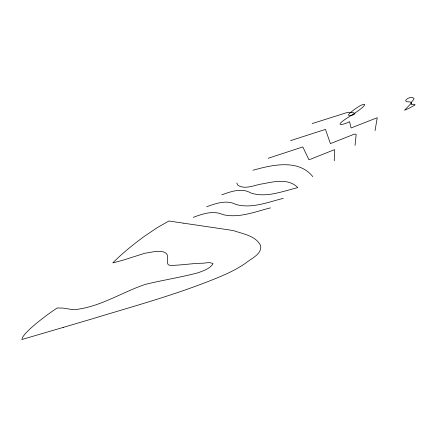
<?xml version="1.0" encoding="UTF-8"?>
<svg xmlns="http://www.w3.org/2000/svg" width="437" height="437" viewBox="0 0 437 437"><rect width="100%" height="100%" fill="white"/><g stroke="black" fill="none" stroke-linecap="round" stroke-linejoin="round"><path stroke-width="0.66" d="M334.245 160.778L334.556 149.629L308.975 159.833L302.808 146.903L268.132 158.298M355.035 145.434L356.155 134.711A5.036 1.458 -30 0 0 353.08 134.645L330.416 143.609L325.45 129.396L290.507 140.654M375.044 130.668L377.24 117.706L351.091 127.97L349.556 121.633C346.038 123.84 333.961 127.413 343.837 120.268C350.108 115.854 356.98 112.249 362.765 107.169C368.571 101.351 359.443 105.721 357.581 107.349A23.724 7.271 -30.8 0 0 354.003 109.725L349.349 113.544L348.529 114.663L348.589 115.368C350.731 115.832 353.566 115.231 355.073 113.604L353.478 112.757L347.333 112.467L312.155 123.578M193.241 217.364C202.582 213.879 213.234 210.148 222.914 214.605C238.902 218.429 255.104 211.743 270.421 207.87M206.635 206.794C215.9 203.391 226.634 199.551 236.089 204.494C251.854 208.864 268.089 202.085 283.291 198.376M221.821 194.82C230.993 191.504 241.841 187.539 251.002 193.05C266.483 198.065 282.777 191.16 297.826 187.648C288.841 178.209 274.414 181.524 263.118 183.758C255.011 184.687 245.534 190.073 237.914 185.277L236.778 183.027M63.239 327.4L92.289 318.824C131.247 306.954 170.599 296.171 208.575 281.335C221.439 276.25 234.456 271.038 245.812 263.008C251.144 258.469 262.074 254.252 260.643 245.687C256.071 235.996 243.311 233.964 234.063 230.818A343.619 73.787 -21.7 0 0 227.36 229.643L183.862 223.22M63.398 327.351L21.85 339.527L22.566 337.375A47.666 11.318 -23.2 0 1 22.959 336.67L25.302 333.6L29.061 329.804A120.787 27.935 -24.4 0 1 31.027 327.996L32.584 326.619A149.886 34.081 -24.9 0 1 37.211 322.708A153.3 34.774 -24.9 0 1 39.084 321.19A148.285 33.758 -24.9 0 1 42.345 318.622L43.126 318.016A151.541 34.408 -24.9 0 1 49.25 313.46L54.756 309.587A55.614 13.651 -23.6 0 1 56.564 308.391L57.192 307.992L63.043 308.09L72.334 309.576A32.256 8.248 -23.7 0 0 75.885 309.494C100.778 306.616 122.092 292.156 145.423 284.356C162.706 280.144 180.339 277.419 197.557 272.906C203.068 270.989 209.552 268.908 212.966 263.937L212.895 263.577C209.367 261.512 204.598 263.587 200.703 263.254C190.619 263.582 180.612 265.325 170.528 265.385C163.842 265.303 170.938 255.061 164.957 252.575A40.483 10.876 -24.3 0 0 162.93 251.783L159.188 251.341A51.167 13.645 -24.2 0 0 155.599 251.428L144.702 253.291L129.439 258.147A79.955 25.002 -24.7 0 1 122.507 260.31L112.877 262.91L113.62 262.096A63.9 17.633 -25.2 0 1 114.833 260.845L118.831 257.049A165.497 42.28 -26.8 0 1 124.769 251.783L126.348 250.445A164.192 41.985 -26.8 0 1 130.909 246.67L132.482 245.408A162.608 41.652 -26.8 0 1 138.163 240.967L142.287 237.865A126.806 33.676 -26.4 0 1 144.844 235.996L157.32 227.601L168.966 220.991L183.797 223.214M252.952 170.266C271.907 164.935 298.471 158.686 312.783 176.614M411.228 103.389L411.676 104.705L414.549 104.585L415.139 104.902L409.13 108.25L404.531 110.25L410.594 103.99L411.097 102.444C409.753 100.996 405.64 102.908 405.64 100.341C407.382 97.959 411.643 96.32 414.068 98.38C413.866 100.368 411.179 101.247 411.228 103.389"/></g></svg>
